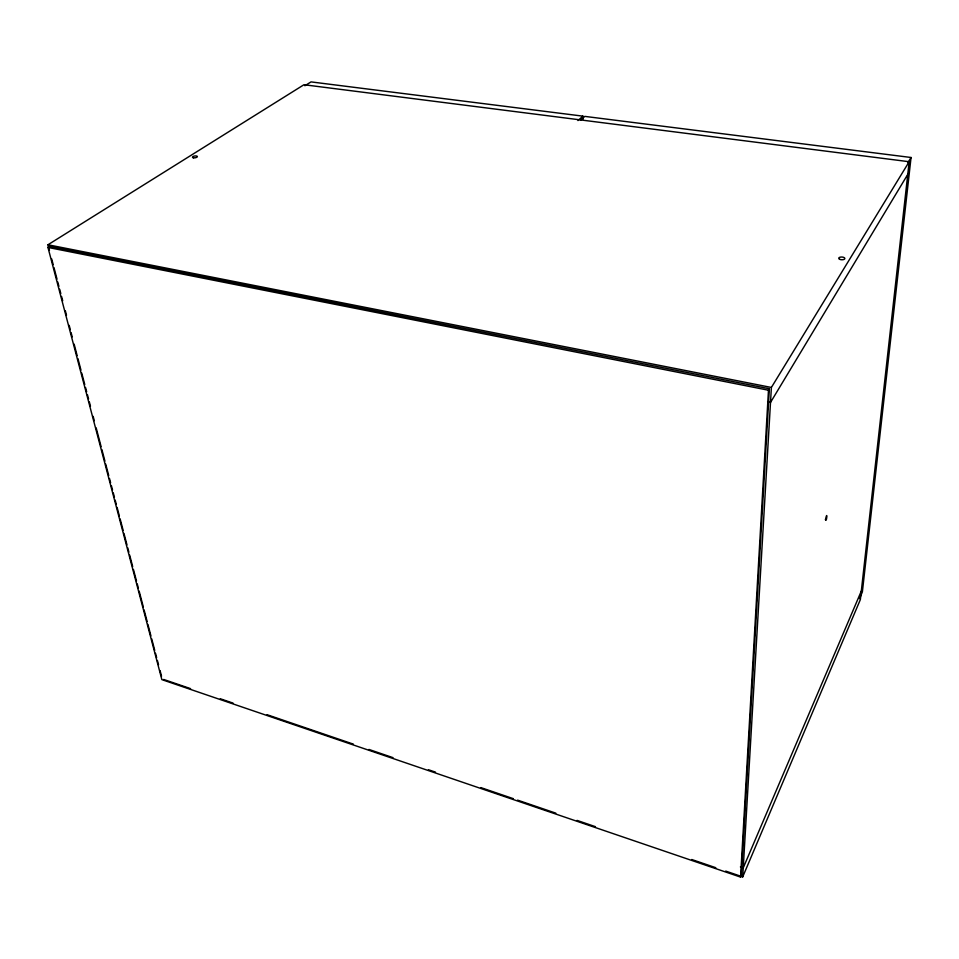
<?xml version="1.0" encoding="UTF-8"?>
<svg xmlns="http://www.w3.org/2000/svg" width="959" height="959" viewBox="0 0 959 959"><rect width="100%" height="100%" fill="white"/><g stroke="black" fill="none" stroke-linecap="round" stroke-linejoin="round"><path stroke-width="1.44" d="M740.564 877.101L768.471 390.229L769.37 388.755L49.544 246.427L47.95 247.422L161.867 679.631L740.564 877.101L741.295 875.387L769.37 388.755M725.711 871.084L742.71 876.886L771.384 387.46L909.168 161.723L303.967 84.728L47.962 244.773L49.448 250.395M909.168 161.723L860.367 599.567L742.71 876.886M580.854 119.923L584.81 116.387L911.05 157.492L862.369 591.943L859.528 598.632M861.314 591.068L743.237 867.883L740.396 866.924M907.753 174.418L770.509 402.444L767.572 401.845M907.897 162.634L911.05 157.492M577.977 120.57L582.928 116.147L583.012 119.144M304.89 85.747L311.028 81.899L582.928 116.147M47.962 244.773L771.384 387.46M47.95 247.422L768.471 390.229M163.689 679.463L190.577 688.634M220.306 698.763L233.049 703.115M267.034 714.695L353.392 744.136M368.963 749.447L393.022 757.658M428.421 769.717L435.494 772.139M480.795 787.579L513.365 798.679M517.608 800.13L555.836 813.16M577.066 820.401L595.467 826.682M691.739 859.504L715.81 867.715M51.678 258.882L53.201 264.66M53.968 267.549L57.001 279.105M57.768 281.994L58.907 286.333M59.662 289.222L60.813 293.562M61.568 296.451L62.707 300.778M65.368 310.896L66.507 315.223M69.18 325.341L70.319 329.668M71.074 332.557L72.213 336.897M74.119 344.113L77.164 355.669M77.919 358.558L80.964 370.126M81.719 373.015L84.764 384.571M85.531 387.46L86.67 391.787M87.425 394.676L88.564 399.016M89.331 401.905L90.47 406.232M93.131 416.35L94.27 420.677M96.176 427.906L101.115 446.678M101.882 449.567L104.927 461.135M105.682 464.024L108.727 475.58M109.482 478.469L110.621 482.797M111.388 485.686L112.527 490.025M113.282 492.914L114.433 497.242M115.188 500.13L116.327 504.47M117.094 507.359L119.372 516.026M120.127 518.915L123.172 530.471M123.939 533.36L126.984 544.916M127.739 547.805L128.878 552.144M129.645 555.033L132.678 566.589M133.445 569.478L136.49 581.034M137.245 583.923L138.384 588.251M139.151 591.14L143.335 607.035M144.09 609.924L147.135 621.48M147.89 624.369L150.935 635.925M151.702 638.814L154.735 650.37M155.502 653.259L156.641 657.598M157.396 660.487L158.547 664.815M160.057 670.593L161.532 676.179M825.471 519.634C826.634 523.566 827.833 508.69 825.471 519.634M193.442 157.815A2.493 0.923 -8.1 0 0 197.362 156.689A2.493 0.923 -8.1 0 0 193.922 156.161A2.493 0.923 -8.1 0 0 193.442 157.815M839.616 259.278A3.069 1.367 2.6 0 0 844.759 258.846A3.069 1.367 2.6 0 0 840.995 257.036A3.069 1.367 2.6 0 0 839.616 259.278"/></g></svg>
